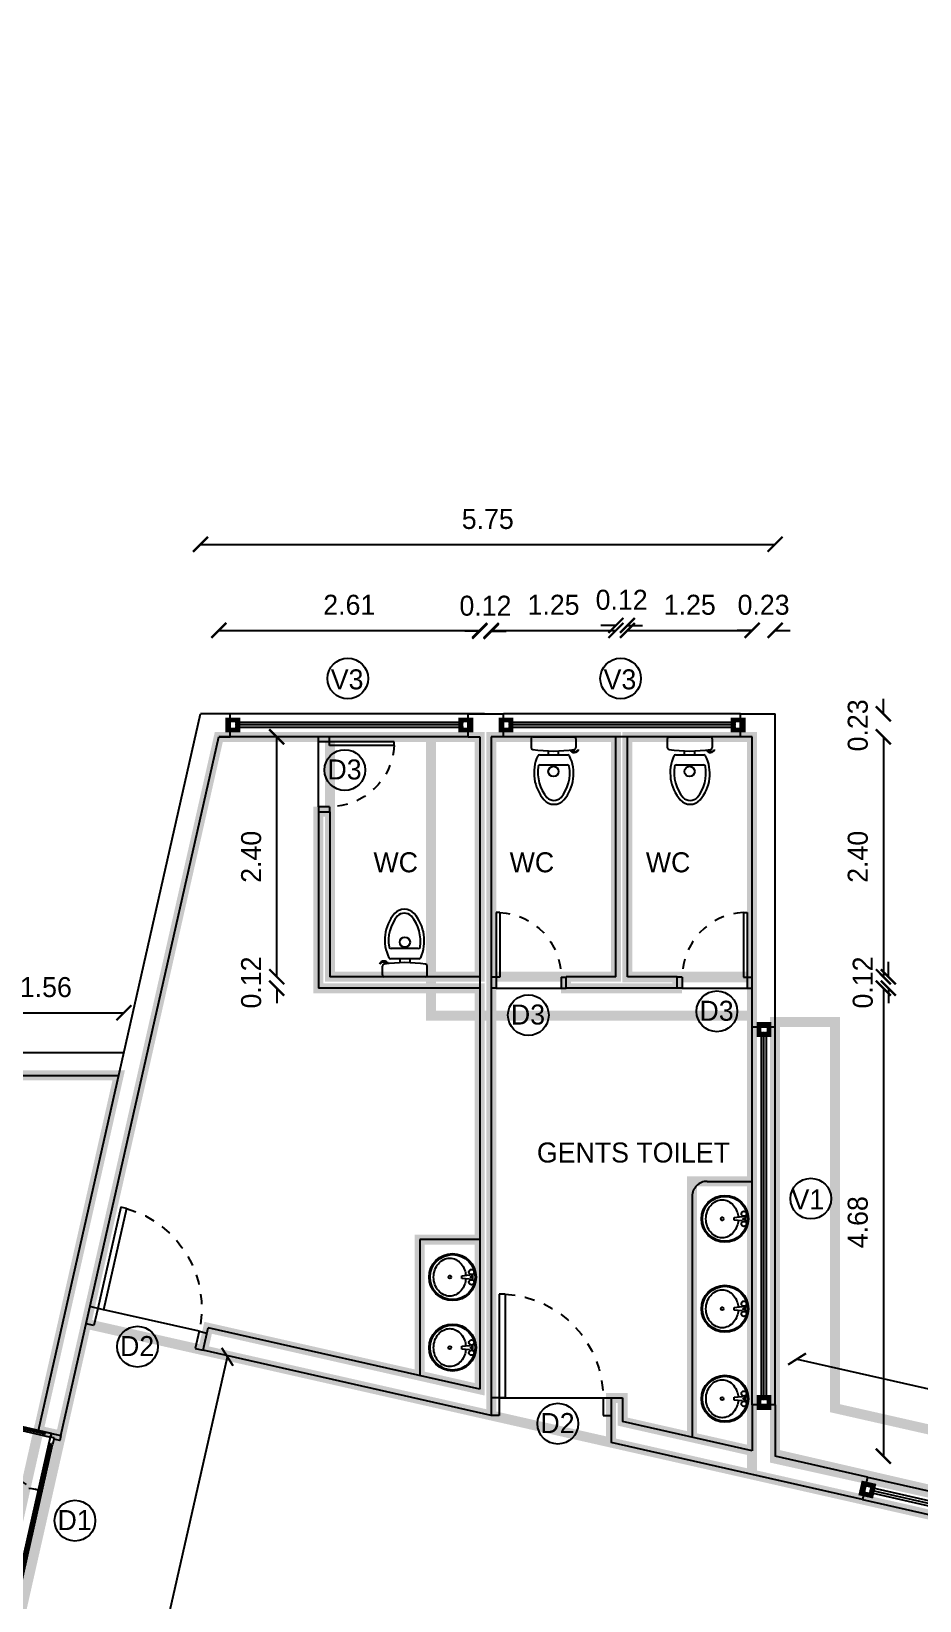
# Model space of a CAD drawing. Header units: metres. Extents: x 6101839 to 6102590, y -6659932 to -6659648.
# Drawn here: x 6102139.44 to 6102148.33, y -6659693.69 to -6659677.99 of the extents above; entities that cross this region are included whole.
import ezdxf

# ---------------------------------------------------------------- set-up
doc = ezdxf.new("R2010")
doc.units = ezdxf.units.M
doc.header["$LTSCALE"] = 500
doc.header["$MEASUREMENT"] = 0
doc.linetypes.add('DASHED2', pattern=[0.375, 0.25, -0.125])
doc.linetypes.add('HIDDEN', pattern=[0.375, 0.25, -0.125])
doc.layers.get('0').update_dxf_attribs({"linetype": 'CONTINUOUS'})
doc.layers.get('Defpoints').update_dxf_attribs({"linetype": 'CONTINUOUS'})
for name, color, linetype in [('above', 250, 'DASHED2'), ('Bldg', 44, 'CONTINUOUS'), ('BLK_1_FLR_0_AC_ROOM_1', 117, 'CONTINUOUS'), ('BLK_1_FLR_0_CARPET_AREA', 10, 'CONTINUOUS'), ('BLK_1_FLR_0_CHAJJA', 6, 'CONTINUOUS'), ('BLK_1_FLR_0_WATER_CLOSET', 213, 'CONTINUOUS'), ('DOORTEXT', 13, 'CONTINUOUS'), ('ED', 30, 'CONTINUOUS'), ('ELEVA TION', 251, 'CONTINUOUS'), ('FURN1', 252, 'CONTINUOUS'), ('FURNITURE', 252, 'CONTINUOUS'), ('FURNITURES', 252, 'CONTINUOUS'), ('norms', 4, 'CONTINUOUS'), ('TEXT', 4, 'CONTINUOUS'), ('W-SCH', 205, 'CONTINUOUS'), ('wall', 125, 'CONTINUOUS'), ('wall1', 125, 'CONTINUOUS'), ('WINDOWS', 252, 'CONTINUOUS')]:
    doc.layers.add(name, color=color, linetype=linetype)
doc.layers.add('BLK_1_FLR_0_BATH', color=205, linetype='CONTINUOUS', lineweight=0)
doc.styles.add('RM', font='GOTHIC.TTF')
doc.styles.add('S2', font='GOTHIC.TTF')
doc.styles.add('USA TEXT', font='GOTHIC.TTF')
doc.dimstyles.new('1-100-ED', dxfattribs={"dimtxt": 0.2, "dimasz": 0.15, "dimexe": 0.18, "dimexo": 0.0625, "dimgap": 0.15, "dimtad": 1, "dimzin": 0, "dimdsep": 46, "dimtxsty": 'USA TEXT', "dimblk": 'ARCHTICK', "dimcen": 0.1, "dimse1": 1, "dimse2": 1, "dimclrd": 256, "dimclrt": 256, "dimadec": 0, "dimazin": 0, "dimtfac": 1, "dimtofl": 0, "dimtmove": 0, "dimatfit": 3, "dimldrblk": 'ARCHTICK', "dimfxl": 0.18, "dimtolj": 1, "dimtzin": 0, "dimarcsym": 0})

# ---------------------------------------------------------------- blocks, each defined once
blk = doc.blocks.new('DN')
at = {"layer": 'FURNITURES', "color": 233}
for p, q in [((319.0854205023498, 1863.104800175875), (335.6227519502863, 1936.198106413707)), ((334.3131926348433, 1859.659522791393), (319.0854205023498, 1863.104800175875)), ((334.3131926348433, 1859.659522791393), (337.0694145429879, 1871.841740497388)), ((343.1605233969167, 1870.463629543781), (337.0694145429879, 1871.841740497388)), ((340.4043014878407, 1858.281411836855), (343.1605233969167, 1870.463629543781)), ((355.6320736212656, 1854.836134452373), (340.4043014878407, 1858.281411836855)), ((369.4131831610576, 1915.747222983278), (355.6320736212656, 1854.836134452373)), ((-72.65177525021136, 131.6897415826097), (-89.18910669814794, 58.596435344778)), ((-57.42400311864912, 128.244464197196), (-72.65177525021136, 131.6897415826097)), ((-57.42400311864912, 128.244464197196), (-60.18022502586246, 116.0622464912012)), ((-54.08911617286502, 114.6841355366632), (-60.18022502586246, 116.0622464912012)), ((-51.3328942656517, 126.8663532435894), (-54.08911617286502, 114.6841355375945)), ((-36.10512213222683, 123.4210758581757), (-51.3328942656517, 126.8663532435894)), ((-49.88623167201875, 62.50998732727021), (-36.10512213222683, 123.4210758581757))]:
    blk.add_line(p, q, dxfattribs=at)
at = {"layer": 'FURNITURES', "color": 250}
for p, q in [((-72.65177525021136, 131.6897415826097), (319.0854205023498, 1863.104800175875)), ((-57.42400311864912, 128.244464197196), (337.0694145429879, 1871.841740497388)), ((-51.3328942656517, 126.8663532435894), (343.1605233959853, 1870.463629543781)), ((-36.10512213222683, 123.4210758581757), (355.6320736212656, 1854.836134452373))]:
    blk.add_line(p, q, dxfattribs=at)
at = {"layer": 'FURNITURES', "color": 250, "linetype": 'HIDDEN', "ltscale": 0.5}
for centre, radius, start, end in [((413.9418523591011, 1987.039343010634), 629.5359540648079, 173.3490794760167, 254.7297334611895), ((-81.1497706482187, 94.26623892690986), 1329.211879831034, 77.25002704883593, 168.8255809701504)]:
    blk.add_arc(centre, radius, start, end, dxfattribs=at)
at = {"layer": 'wall', "color": 7}
for p, q in [((-203.0888007394969, 2096.498816266656), (-211.3574664629996, 2059.952163148671)), ((-203.0888007394969, 2096.498816266656), (-130.4101790776476, 2080.055307039991)), ((-211.3574664629996, 2059.952163148671), (-138.6788448011502, 2043.508653922007)), ((-146.0376741690561, 2067.583756815642), (-147.4157851235941, 2061.492647962645)), ((265.9747230978683, 1967.963209992274), (-147.4157851226627, 2061.492647962645)), ((-135.2335674166679, 2058.736426053568), (-147.4157851235941, 2061.492647962645)), ((267.3528340514749, 1974.054318846203), (-146.0376741690561, 2067.583756814711)), ((-133.8554564630612, 2064.827534906566), (-146.0376741690561, 2067.583756815642)), ((-135.2335674166679, 2058.736426053568), (-138.6788448011502, 2043.508653922007)), ((-138.6788448011502, 2043.508653922007), (262.5294457124546, 1952.735437860712)), ((-130.4101790776476, 2080.055307039991), (-133.8554564630612, 2064.827534906566)), ((270.7981114368886, 1989.282090978697), (-130.4101790776476, 2080.055307039991)), ((265.9747230978683, 1967.963209992274), (262.5294457124546, 1952.735437860712)), ((262.5294457124546, 1952.735437860712), (335.6227519502863, 1936.198106412776)), ((265.9747230978683, 1967.963209992274), (278.1569408038631, 1965.206988085992)), ((270.7981114368886, 1989.282090978697), (267.3528340514749, 1974.054318846203)), ((267.3528340514749, 1974.054318846203), (279.5350517584011, 1971.29809693899)), ((343.891417673789, 1972.744759531692), (270.7981114368886, 1989.282090978697)), ((279.5350517584011, 1971.29809693899), (278.1569408038631, 1965.206988085992)), ((343.891417673789, 1972.744759531692), (335.6227519502863, 1936.198106412776)), ((372.1694050692022, 1927.929440689273), (335.6227519502863, 1936.198106413707)), ((372.1694050692022, 1927.929440689273), (369.4131831610576, 1915.747222983278)), ((-1377.096374039538, 387.5083733228967), (-1385.162156328559, 351.8626664569601)), ((-1385.162156328559, 351.8626664569601), (-1313.870742597617, 335.7311018779874)), ((-1377.096374039538, 387.5083733228967), (-1305.804960307665, 371.3768087448552)), ((-1321.047605217434, 359.2130249803886), (-1322.391902267001, 353.2720738360658)), ((-157.1158789880574, 89.59760813135655), (-1322.391902267001, 353.2720738360658)), ((-1310.509999977425, 350.5834797397256), (-1322.391902267001, 353.2720738360658)), ((-155.7715819394216, 95.53855927474794), (-1321.047605217434, 359.2130249794573)), ((-1309.16570292972, 356.5244308840484), (-1321.047605217434, 359.2130249803886)), ((-1310.509999977425, 350.5834797397256), (-1313.870742597617, 335.7311018779874)), ((-1313.870742597617, 335.7311018779874), (-160.4766216091811, 74.74523027148098)), ((-1305.804960307665, 371.3768087448552), (-1309.16570292972, 356.5244308840484)), ((-152.4108393182978, 110.3909371364862), (-1305.804960307665, 371.3768087448552)), ((-157.1158789880574, 89.59760813135655), (-160.4766216091811, 74.74523027148098)), ((-160.4766216091811, 74.74523027148098), (-89.1852078773081, 58.61366569064557)), ((-157.1158789880574, 89.59760813135655), (-145.2339766994118, 86.90901403501628)), ((-152.4108393182978, 110.3909371364862), (-155.7715819394216, 95.53855927474794)), ((-155.7715819394216, 95.53855927474794), (-143.8896796517074, 92.84996517840773)), ((-81.11942558735609, 94.25937255565077), (-152.4108393182978, 110.3909371364862)), ((-143.8896796517074, 92.84996517840773), (-145.2339766994118, 86.90901403501628)), ((-52.6424535792321, 50.32776962127536), (-89.18910669814794, 58.596435344778)), ((-81.11942558735609, 94.25937255565077), (-89.1852078773081, 58.61366569064557)), ((-52.6424535792321, 50.32776962127536), (-49.88623167201875, 62.50998732727021))]:
    blk.add_line(p, q, dxfattribs=at)
for points in [[(335.6227519502863, 1936.198106413707), (343.891417673789, 1972.744759531692), (441.3491593236103, 1950.694984268397), (430.3242716919631, 1901.966113443486), (369.4131831610576, 1915.747222983278)], [(-89.18910669814794, 58.596435344778), (-97.4577724216506, 22.04978222586214), (-3.07718291879e-05, 6.9625675678e-06), (11.0248568598181, 48.72887778747828), (-49.88623167201875, 62.50998732727021)]]:
    blk.add_lwpolyline(points, dxfattribs=at)
blk = doc.blocks.new('_ArchTick')
at = {"color": 0, "linetype": 'ByBlock', "const_width": 0.15}
blk.add_lwpolyline([(-0.5, -0.5), (0.5, 0.5)], dxfattribs=at)
blk = doc.blocks.new('*D746')
at = {"layer": 'Defpoints', "color": 0, "transparency": 16777216}
for p in [(6102139.988006937, -6659690.933605918), (6102141.404629674, -6659691.254145384), (6102138.02729668, -6659699.598956124)]:
    blk.add_point(p, dxfattribs=at)
at = {"layer": 'ED', "lineweight": -2, "transparency": 16777216}
blk.add_line((6102139.443919417, -6659699.91949559), (6102141.404629674, -6659691.254145384), dxfattribs=at)
at = {"layer": 'ED', "lineweight": -2, "transparency": 16777216, "xscale": 0.15, "yscale": 0.15, "zscale": 0.15}
for p, rotation in [((6102141.404629674, -6659691.254145384), 77.25036676829495), ((6102139.443919417, -6659699.91949559), 257.250366768295)]:
    blk.add_blockref('_ArchTick', p, dxfattribs=dict(at, rotation=rotation))
at = {"layer": 'ED', "transparency": 16777216, "insert": (6102140.175532056, -6659695.530537481), "char_height": 0.2, "attachment_point": 5, "rotation": 77.25036676829495, "style": 'USA TEXT'}
blk.add_mtext('\\A1;8.88', dxfattribs=at)
blk = doc.blocks.new('*D851')
at = {"layer": 'Defpoints', "color": 0, "transparency": 16777216}
for p in [(6102146.886623807, -6659692.247609783), (6102154.672906381, -6659692.988029871), (6102154.453037145, -6659693.959712893)]:
    blk.add_point(p, dxfattribs=at)
at = {"layer": 'ED', "lineweight": -2, "transparency": 16777216}
blk.add_line((6102147.106493044, -6659691.275926761), (6102154.672906381, -6659692.988029871), dxfattribs=at)
at = {"layer": 'ED', "lineweight": -2, "transparency": 16777216, "xscale": 0.15, "yscale": 0.15, "zscale": 0.15}
for p, rotation in [((6102147.106493044, -6659691.275926761), 167.2500103089132), ((6102154.672906381, -6659692.988029871), 347.2500103089132)]:
    blk.add_blockref('_ArchTick', p, dxfattribs=dict(at, rotation=rotation))
at = {"layer": 'ED', "transparency": 16777216, "insert": (6102150.945984266, -6659691.883236179), "char_height": 0.2, "attachment_point": 5, "rotation": 347.2500103089132, "style": 'USA TEXT'}
blk.add_mtext('\\A1;7.76', dxfattribs=at)
blk = doc.blocks.new('PIO-DOOR 750')
at = {"layer": 'FURN1'}
for p, q in [((-110.0000000009313, -49.99999999906868), (-110.0000000004656, 0)), ((-9.313226e-10, -50.00000000046566), (-110.0000000009313, -49.99999999953434)), ((-9.313226e-10, -50.00000000046566), (0, -4.656613e-10)), ((-9.313226e-10, -662.5000000004657), (-4.656613e-10, -750.0000000004657)), ((648.9173676199277, -662.5000000009312), (-9.313226e-10, -662.5000000004657)), ((648.9173676199277, -662.5000000009312), (648.9173676199277, -700)), ((-110.0000000009313, -700.0000000023282), (-110.0000000004656, -750.000000001397)), ((-9.313226e-10, -700.0000000004657), (-110.0000000009313, -700.0000000018626)), ((648.9173676199277, -700), (-9.313226e-10, -700.0000000004657))]:
    blk.add_line(p, q, dxfattribs=at)
at = {"layer": 'FURN1', "linetype": 'HIDDEN', "ltscale": 0.5}
blk.add_arc((0.0460500242188573, -699.9512119828723), 649.9512136138187, 3.303302686255516, 90.00405950692759, dxfattribs=at)
blk = doc.blocks.new('western closet')
at = {"layer": 'FURN1'}
for p, q in [((-223.4274159446359, 326.3938380405307), (-223.4274159446359, 239.3422529436648)), ((-204.2607492804527, 345.5605047084391), (206.6619906052947, 345.5605047084391)), ((225.8286572694778, 326.3938380405307), (225.8286572694778, 239.3422529436648)), ((-140.4740536883473, 166.671615820378), (142.8752950057386, 166.671615820378)), ((-49.91049045324325, 166.671615820378), (-49.91049045324325, 204.9070283658803)), ((52.31173177063465, 166.671615820378), (52.31173177063465, 204.9070283658803)), ((-132.4123954027891, 64.44939359650016), (138.7201253846287, 64.44939359650016))]:
    blk.add_line(p, q, dxfattribs=at)
blk.add_circle((0, 0), 51.1111111111111, dxfattribs=at)
for centre, radius, start, end in [((-204.2607492804527, 326.3938380405307), 19.16666666666667, 90, 180), ((206.6619906052947, 326.3938380405307), 19.16666666666667, 0, 90), ((-204.2607492804527, 239.3422529436648), 19.16666666666667, 180, 260.9534929931555), ((1.200620658695697, 1529.79410982877), 1325.872589772137, 260.9534929931555, 279.0465070068445), ((-140.4740536883473, 147.5049491524696), 19.16666666666667, 90, 154.7898587480119), ((142.8752950057386, 147.5049491524696), 19.16666666666667, 27.70761853671154, 90), ((209.3319419026375, 235.2813332341611), 46.85532888198614, 206.493911706522, 339.6192360839842), ((219.2213986963034, 241.3507794141769), 40.73583421149801, 216.8011875991898, 326.6625382196327), ((206.6619906052947, 239.3422529436648), 19.16666666666667, 279.0465070068445, 0), ((221.6141147091985, -14.26459536328912), 415.7449996541033, 155.8740242086891, 220.7704203838351), ((231.9586983993649, -10.47202621772885), 387.7779994067434, 171.2741532137563, 220.0086863238273), ((-132.4123954027891, 45.28272692859172), 19.16666666666667, 90, 170.7715689931383), ((-210.1209805086255, -19.39933776855468), 373.9525547026531, 319.9990909059861, 10.5383868265287), ((-200.0488036870956, -23.10535648837686), 402.1829215398042, 319.22663020533, 26.51096763929705), ((138.7201253846287, 45.28272692859172), 19.16666666666667, 11.16611307851158, 90), ((5.64039558917284, -194.6000516675412), 134.4908019998948, 222.6722636453134, 317.3277363546866), ((5.64039558917284, -194.6000516675412), 96.15746866656151, 222.6722636453134, 317.3277363546866)]:
    blk.add_arc(centre, radius, start, end, dxfattribs=at)
blk = doc.blocks.new('WASH')
at = {"layer": 'FURN1'}
for p, q in [((-220.1404183993582, 56.88505224778783), (-220.1404166724533, -2.963695061625912)), ((-191.5317226431798, 56.88505302020349), (-191.5317227207124, 53.72433300933335)), ((-191.5317211679648, 0.1970253913896158), (-191.531721081119, -2.963694453588681)), ((-186.9029940778855, 48.63823420240078), (-108.7708526512142, 41.2650294060586)), ((-108.770852105692, 12.65633375302423), (-186.9029927831143, 5.283124489011242)), ((-108.7708526512142, 41.2650294060586), (-108.770852105692, 12.65633375302423))]:
    blk.add_line(p, q, dxfattribs=at)
blk.add_lwpolyline([(-148.3988747773692, 45.00466224120464, -0.0644354466084722), (-136.4784964476712, 101.0312715646578, -0.0917189060394556), (-101.846398494672, 161.3417137938086, -0.103598519127684), (-48.11168167903089, 203.0587507440941, -0.113912266631552), (12.30522930063307, 217.0041628506733, -0.113912266631552), (72.7221413126681, 203.0587542020949, -0.103598519127685), (126.4568605106324, 161.3417199932737, -0.091718906039456), (161.0889614445623, 101.0312796182697, -0.0847847438336928), (173.7400170473846, 26.96068905107677, -0.0847847438336931), (161.0889652038459, -47.109902409371, -0.0917189060394566), (126.4568677172065, -107.4203444052254, -0.1035985191276841), (72.72215066850184, -149.1373815886909, -0.113912266631552), (12.30523945554159, -163.0827936945716, -0.1139122666315526), (-48.11167232319712, -149.1373848142101, -0.1035985191276839), (-101.8463915213942, -107.4203506043413, -0.091718906039456), (-136.4784924550913, -47.10991023050154, -0.064435446608473), (-148.3988737722393, 8.916698511806317)], format="xyb", dxfattribs=at)
for centre, radius in [((-15.79259140486828, 26.96068423788529), 234.9999999999999), ((-15.79259140486828, 26.96068423788529), 224.7826086956521), ((-205.8360711713322, 78.04763559345157), 25.54347826086955), ((-205.8360683280043, -24.12627745128702), 25.54347826086955), ((-205.8360696670133, 26.96067915391177), 8.173913043478255), ((12.30523455934599, 26.96068492077757), 15.32608695652173)]:
    blk.add_circle(centre, radius, dxfattribs=at)
for centre, start, end in [((-186.4230268828105, 53.72433367476332), 180.0000015274544, 264.6090540834551), ((-186.423025412485, 0.197025808156468), 95.39094898488777, 180.0000015274544)]:
    blk.add_arc(centre, 5.108695652173911, start, end, dxfattribs=at)
blk = doc.blocks.new('*D856')
at = {"layer": 'Defpoints', "color": 0, "transparency": 16777216}
for p in [(6102141.89819434, -6659685.051670075), (6102143.930268683, -6659685.051670075), (6102143.930268683, -6659687.451670075)]:
    blk.add_point(p, dxfattribs=at)
at = {"layer": 'ED', "lineweight": -2, "transparency": 16777216}
blk.add_line((6102141.89819434, -6659687.451670075), (6102141.89819434, -6659685.051670075), dxfattribs=at)
at = {"layer": 'ED', "lineweight": -2, "transparency": 16777216, "xscale": 0.15, "yscale": 0.15, "zscale": 0.15}
for p, rotation in [((6102141.89819434, -6659685.051670075), 90), ((6102141.89819434, -6659687.451670075), 270)]:
    blk.add_blockref('_ArchTick', p, dxfattribs=dict(at, rotation=rotation))
at = {"layer": 'ED', "transparency": 16777216, "insert": (6102141.643163746, -6659686.251670074), "char_height": 0.2, "attachment_point": 5, "rotation": 90, "style": 'USA TEXT'}
blk.add_mtext('\\A1;2.40', dxfattribs=at)
blk = doc.blocks.new('*D857')
at = {"layer": 'Defpoints', "color": 0, "transparency": 16777216}
for p in [(6102141.898194307, -6659687.566670075), (6102142.526638948, -6659687.566670075), (6102143.930268683, -6659687.451670075)]:
    blk.add_point(p, dxfattribs=at)
at = {"layer": 'ED', "lineweight": -2, "transparency": 16777216}
for p, q in [((6102141.898194307, -6659687.451670075), (6102141.898194307, -6659687.301670074)), ((6102141.898194307, -6659687.566670075), (6102141.898194307, -6659687.716670075))]:
    blk.add_line(p, q, dxfattribs=at)
at = {"layer": 'ED', "lineweight": -2, "transparency": 16777216, "xscale": 0.15, "yscale": 0.15, "zscale": 0.15}
for p, rotation in [((6102141.898194307, -6659687.451670075), 270), ((6102141.898194307, -6659687.566670075), 90)]:
    blk.add_blockref('_ArchTick', p, dxfattribs=dict(at, rotation=rotation))
at = {"layer": 'ED', "transparency": 16777216, "insert": (6102141.643163714, -6659687.509170074), "char_height": 0.2, "attachment_point": 5, "rotation": 90, "style": 'USA TEXT'}
blk.add_mtext('\\A1;0.12', dxfattribs=at)
blk = doc.blocks.new('*D858')
at = {"layer": 'Defpoints', "color": 0, "transparency": 16777216}
for p in [(6102143.930268682, -6659683.986563288), (6102141.318913554, -6659685.051670072), (6102143.930268682, -6659685.051670072)]:
    blk.add_point(p, dxfattribs=at)
at = {"layer": 'ED', "lineweight": -2, "transparency": 16777216}
blk.add_line((6102141.318913554, -6659683.986563288), (6102143.930268682, -6659683.986563288), dxfattribs=at)
at = {"layer": 'ED', "lineweight": -2, "transparency": 16777216, "xscale": 0.15, "yscale": 0.15, "zscale": 0.15, "rotation": 180}
blk.add_blockref('_ArchTick', (6102141.318913554, -6659683.986563288), dxfattribs=at)
at = {"layer": 'ED', "lineweight": -2, "transparency": 16777216, "xscale": 0.15, "yscale": 0.15, "zscale": 0.15}
blk.add_blockref('_ArchTick', (6102143.930268682, -6659683.986563288), dxfattribs=at)
at = {"layer": 'ED', "transparency": 16777216, "insert": (6102142.624591118, -6659683.731532697), "char_height": 0.2, "attachment_point": 5, "style": 'USA TEXT'}
blk.add_mtext('\\A1;2.61', dxfattribs=at)
blk = doc.blocks.new('*D859')
at = {"layer": 'Defpoints', "color": 0, "transparency": 16777216}
for p in [(6102144.045268683, -6659683.995990664), (6102143.930268682, -6659685.051670072), (6102144.045268683, -6659685.19832878)]:
    blk.add_point(p, dxfattribs=at)
at = {"layer": 'ED', "lineweight": -2, "transparency": 16777216}
for p, q in [((6102143.930268682, -6659683.995990664), (6102143.780268681, -6659683.995990664)), ((6102144.045268683, -6659683.995990664), (6102144.195268683, -6659683.995990664))]:
    blk.add_line(p, q, dxfattribs=at)
at = {"layer": 'ED', "lineweight": -2, "transparency": 16777216, "xscale": 0.15, "yscale": 0.15, "zscale": 0.15}
blk.add_blockref('_ArchTick', (6102143.930268682, -6659683.995990664), dxfattribs=at)
at = {"layer": 'ED', "lineweight": -2, "transparency": 16777216, "xscale": 0.15, "yscale": 0.15, "zscale": 0.15, "rotation": 180}
blk.add_blockref('_ArchTick', (6102144.045268683, -6659683.995990664), dxfattribs=at)
at = {"layer": 'ED', "transparency": 16777216, "insert": (6102143.987768682, -6659683.740960073), "char_height": 0.2, "attachment_point": 5, "style": 'USA TEXT'}
blk.add_mtext('\\A1;0.12', dxfattribs=at)
blk = doc.blocks.new('*D860')
at = {"layer": 'Defpoints', "color": 0, "transparency": 16777216}
for p in [(6102145.408446244, -6659683.936563288), (6102145.293446244, -6659685.312974553), (6102145.408446244, -6659685.312974553)]:
    blk.add_point(p, dxfattribs=at)
at = {"layer": 'ED', "lineweight": -2, "transparency": 16777216}
for p, q in [((6102145.293446244, -6659683.936563288), (6102145.143446243, -6659683.936563288)), ((6102145.408446244, -6659683.936563288), (6102145.558446244, -6659683.936563288))]:
    blk.add_line(p, q, dxfattribs=at)
at = {"layer": 'ED', "lineweight": -2, "transparency": 16777216, "xscale": 0.15, "yscale": 0.15, "zscale": 0.15}
blk.add_blockref('_ArchTick', (6102145.293446244, -6659683.936563288), dxfattribs=at)
at = {"layer": 'ED', "lineweight": -2, "transparency": 16777216, "xscale": 0.15, "yscale": 0.15, "zscale": 0.15, "rotation": 180}
blk.add_blockref('_ArchTick', (6102145.408446244, -6659683.936563288), dxfattribs=at)
at = {"layer": 'ED', "transparency": 16777216, "insert": (6102145.350946244, -6659683.681532697), "char_height": 0.2, "attachment_point": 5, "style": 'USA TEXT'}
blk.add_mtext('\\A1;0.12', dxfattribs=at)
blk = doc.blocks.new('*D861')
at = {"layer": 'Defpoints', "color": 0, "transparency": 16777216}
for p in [(6102146.656623808, -6659683.986563288), (6102145.408446244, -6659685.312974553), (6102146.656623808, -6659685.312974553)]:
    blk.add_point(p, dxfattribs=at)
at = {"layer": 'ED', "lineweight": -2, "transparency": 16777216}
blk.add_line((6102145.408446244, -6659683.986563288), (6102146.656623808, -6659683.986563288), dxfattribs=at)
at = {"layer": 'ED', "lineweight": -2, "transparency": 16777216, "xscale": 0.15, "yscale": 0.15, "zscale": 0.15, "rotation": 180}
blk.add_blockref('_ArchTick', (6102145.408446244, -6659683.986563288), dxfattribs=at)
at = {"layer": 'ED', "lineweight": -2, "transparency": 16777216, "xscale": 0.15, "yscale": 0.15, "zscale": 0.15}
blk.add_blockref('_ArchTick', (6102146.656623808, -6659683.986563288), dxfattribs=at)
at = {"layer": 'ED', "transparency": 16777216, "insert": (6102146.032535026, -6659683.731532697), "char_height": 0.2, "attachment_point": 5, "style": 'USA TEXT'}
blk.add_mtext('\\A1;1.25', dxfattribs=at)
blk = doc.blocks.new('*D862')
at = {"layer": 'Defpoints', "color": 0, "transparency": 16777216}
for p in [(6102146.886623807, -6659683.986563288), (6102146.656623808, -6659685.312974553), (6102146.886623807, -6659685.312974553)]:
    blk.add_point(p, dxfattribs=at)
at = {"layer": 'ED', "lineweight": -2, "transparency": 16777216}
for p, q in [((6102146.656623808, -6659683.986563288), (6102146.506623807, -6659683.986563288)), ((6102146.886623807, -6659683.986563288), (6102147.036623808, -6659683.986563288))]:
    blk.add_line(p, q, dxfattribs=at)
at = {"layer": 'ED', "lineweight": -2, "transparency": 16777216, "xscale": 0.15, "yscale": 0.15, "zscale": 0.15}
blk.add_blockref('_ArchTick', (6102146.656623808, -6659683.986563288), dxfattribs=at)
at = {"layer": 'ED', "lineweight": -2, "transparency": 16777216, "xscale": 0.15, "yscale": 0.15, "zscale": 0.15, "rotation": 180}
blk.add_blockref('_ArchTick', (6102146.886623807, -6659683.986563288), dxfattribs=at)
at = {"layer": 'ED', "transparency": 16777216, "insert": (6102146.771623807, -6659683.731532697), "char_height": 0.2, "attachment_point": 5, "style": 'USA TEXT'}
blk.add_mtext('\\A1;0.23', dxfattribs=at)
blk = doc.blocks.new('*D863')
at = {"layer": 'Defpoints', "color": 0, "transparency": 16777216}
for p in [(6102146.886623807, -6659683.125642653), (6102141.135141394, -6659684.821670071), (6102146.886623807, -6659684.821670071)]:
    blk.add_point(p, dxfattribs=at)
at = {"layer": 'ED', "lineweight": -2, "transparency": 16777216}
blk.add_line((6102141.135141394, -6659683.125642653), (6102146.886623807, -6659683.125642653), dxfattribs=at)
at = {"layer": 'ED', "lineweight": -2, "transparency": 16777216, "xscale": 0.15, "yscale": 0.15, "zscale": 0.15, "rotation": 180}
blk.add_blockref('_ArchTick', (6102141.135141394, -6659683.125642653), dxfattribs=at)
at = {"layer": 'ED', "lineweight": -2, "transparency": 16777216, "xscale": 0.15, "yscale": 0.15, "zscale": 0.15}
blk.add_blockref('_ArchTick', (6102146.886623807, -6659683.125642653), dxfattribs=at)
at = {"layer": 'ED', "transparency": 16777216, "insert": (6102144.010882601, -6659682.873127357), "char_height": 0.2, "attachment_point": 5, "style": 'USA TEXT'}
blk.add_mtext('\\A1;5.75', dxfattribs=at)
blk = doc.blocks.new('*D864')
at = {"layer": 'Defpoints', "color": 0, "transparency": 16777216}
for p in [(6102146.541623809, -6659684.821670075), (6102146.541623809, -6659685.051670075), (6102147.970396534, -6659685.051670075)]:
    blk.add_point(p, dxfattribs=at)
at = {"layer": 'ED', "lineweight": -2, "transparency": 16777216}
for p, q in [((6102147.970396534, -6659684.821670075), (6102147.970396534, -6659684.671670075)), ((6102147.970396534, -6659685.051670075), (6102147.970396534, -6659685.201670076))]:
    blk.add_line(p, q, dxfattribs=at)
at = {"layer": 'ED', "lineweight": -2, "transparency": 16777216, "xscale": 0.15, "yscale": 0.15, "zscale": 0.15}
for p, rotation in [((6102147.970396534, -6659684.821670075), 270), ((6102147.970396534, -6659685.051670075), 90)]:
    blk.add_blockref('_ArchTick', p, dxfattribs=dict(at, rotation=rotation))
at = {"layer": 'ED', "transparency": 16777216, "insert": (6102147.71536594, -6659684.936670074), "char_height": 0.2, "attachment_point": 5, "rotation": 90, "style": 'USA TEXT'}
blk.add_mtext('\\A1;0.23', dxfattribs=at)
blk = doc.blocks.new('*D865')
at = {"layer": 'Defpoints', "color": 0, "transparency": 16777216}
for p in [(6102146.541623809, -6659685.051670075), (6102145.65753503, -6659687.451670075), (6102147.970396571, -6659687.451670075)]:
    blk.add_point(p, dxfattribs=at)
at = {"layer": 'ED', "lineweight": -2, "transparency": 16777216}
blk.add_line((6102147.970396571, -6659685.051670075), (6102147.970396571, -6659687.451670075), dxfattribs=at)
at = {"layer": 'ED', "lineweight": -2, "transparency": 16777216, "xscale": 0.15, "yscale": 0.15, "zscale": 0.15}
for p, rotation in [((6102147.970396571, -6659685.051670075), 90), ((6102147.970396571, -6659687.451670075), 270)]:
    blk.add_blockref('_ArchTick', p, dxfattribs=dict(at, rotation=rotation))
at = {"layer": 'ED', "transparency": 16777216, "insert": (6102147.715365977, -6659686.251670074), "char_height": 0.2, "attachment_point": 5, "rotation": 90, "style": 'USA TEXT'}
blk.add_mtext('\\A1;2.40', dxfattribs=at)
blk = doc.blocks.new('*D866')
at = {"layer": 'Defpoints', "color": 0, "transparency": 16777216}
for p in [(6102145.65753503, -6659687.451670075), (6102145.65753503, -6659687.566670075), (6102148.020396534, -6659687.566670075)]:
    blk.add_point(p, dxfattribs=at)
at = {"layer": 'ED', "lineweight": -2, "transparency": 16777216}
for p, q in [((6102148.020396534, -6659687.451670075), (6102148.020396534, -6659687.301670074)), ((6102148.020396534, -6659687.566670075), (6102148.020396534, -6659687.716670075))]:
    blk.add_line(p, q, dxfattribs=at)
at = {"layer": 'ED', "lineweight": -2, "transparency": 16777216, "xscale": 0.15, "yscale": 0.15, "zscale": 0.15}
for p, rotation in [((6102148.020396534, -6659687.451670075), 270), ((6102148.020396534, -6659687.566670075), 90)]:
    blk.add_blockref('_ArchTick', p, dxfattribs=dict(at, rotation=rotation))
at = {"layer": 'ED', "transparency": 16777216, "insert": (6102147.765365941, -6659687.509170074), "char_height": 0.2, "attachment_point": 5, "rotation": 90, "style": 'USA TEXT'}
blk.add_mtext('\\A1;0.12', dxfattribs=at)
blk = doc.blocks.new('*D867')
at = {"layer": 'Defpoints', "color": 0, "transparency": 16777216}
for p in [(6102145.65753503, -6659687.566670075), (6102146.886623809, -6659692.247609787), (6102147.970396571, -6659692.247609787)]:
    blk.add_point(p, dxfattribs=at)
at = {"layer": 'ED', "lineweight": -2, "transparency": 16777216}
blk.add_line((6102147.970396571, -6659687.566670075), (6102147.970396571, -6659692.247609787), dxfattribs=at)
at = {"layer": 'ED', "lineweight": -2, "transparency": 16777216, "xscale": 0.15, "yscale": 0.15, "zscale": 0.15}
for p, rotation in [((6102147.970396571, -6659687.566670075), 90), ((6102147.970396571, -6659692.247609787), 270)]:
    blk.add_blockref('_ArchTick', p, dxfattribs=dict(at, rotation=rotation))
at = {"layer": 'ED', "transparency": 16777216, "insert": (6102147.715365977, -6659689.90713993), "char_height": 0.2, "attachment_point": 5, "rotation": 90, "style": 'USA TEXT'}
blk.add_mtext('\\A1;4.68', dxfattribs=at)
blk = doc.blocks.new('*D868')
at = {"layer": 'Defpoints', "color": 0, "transparency": 16777216}
for p in [(6102145.293446244, -6659683.986563288), (6102144.045268683, -6659685.904156916), (6102145.293446244, -6659685.904156916)]:
    blk.add_point(p, dxfattribs=at)
at = {"layer": 'ED', "lineweight": -2, "transparency": 16777216}
blk.add_line((6102144.045268683, -6659683.986563288), (6102145.293446244, -6659683.986563288), dxfattribs=at)
at = {"layer": 'ED', "lineweight": -2, "transparency": 16777216, "xscale": 0.15, "yscale": 0.15, "zscale": 0.15, "rotation": 180}
blk.add_blockref('_ArchTick', (6102144.045268683, -6659683.986563288), dxfattribs=at)
at = {"layer": 'ED', "lineweight": -2, "transparency": 16777216, "xscale": 0.15, "yscale": 0.15, "zscale": 0.15}
blk.add_blockref('_ArchTick', (6102145.293446244, -6659683.986563288), dxfattribs=at)
at = {"layer": 'ED', "transparency": 16777216, "insert": (6102144.669357464, -6659683.731532697), "char_height": 0.2, "attachment_point": 5, "style": 'USA TEXT'}
blk.add_mtext('\\A1;1.25', dxfattribs=at)
blk = doc.blocks.new('*D1182')
at = {"layer": 'Defpoints', "color": 0, "transparency": 16777216}
for p in [(6102140.36869815, -6659687.811457736), (6102138.805741321, -6659688.20896256), (6102140.36869815, -6659688.20896256)]:
    blk.add_point(p, dxfattribs=at)
at = {"layer": 'ED', "lineweight": -2, "transparency": 16777216}
blk.add_line((6102138.805741321, -6659687.811457736), (6102140.36869815, -6659687.811457736), dxfattribs=at)
at = {"layer": 'ED', "lineweight": -2, "transparency": 16777216, "xscale": 0.15, "yscale": 0.15, "zscale": 0.15, "rotation": 180}
blk.add_blockref('_ArchTick', (6102138.805741321, -6659687.811457736), dxfattribs=at)
at = {"layer": 'ED', "lineweight": -2, "transparency": 16777216, "xscale": 0.15, "yscale": 0.15, "zscale": 0.15}
blk.add_blockref('_ArchTick', (6102140.36869815, -6659687.811457736), dxfattribs=at)
at = {"layer": 'ED', "transparency": 16777216, "insert": (6102139.587219736, -6659687.556427145), "char_height": 0.2, "attachment_point": 5, "style": 'USA TEXT'}
blk.add_mtext('\\A1;1.56', dxfattribs=at)

msp = doc.modelspace()

# ---------------------------------------------------------------- linework, layer by layer
at = {"layer": 'above', "const_width": 0.1}
msp.add_lwpolyline([(6102146.886623807, -6659687.905086815), (6102147.486623808, -6659687.905086815), (6102147.486623808, -6659691.768201012), (6102151.680565392, -6659692.717136779), (6102151.548174285, -6659693.302348362)], dxfattribs=at)
at = {"layer": 'Bldg', "linetype": 'ByBlock'}
for p, q in [((6102145.293446244, -6659687.451670071), (6102145.293446244, -6659685.051670072)), ((6102145.408446244, -6659687.451670071), (6102145.408446244, -6659685.051670072)), ((6102142.315268682, -6659685.801670073), (6102142.315268682, -6659687.566670071)), ((6102142.315268682, -6659685.801670073), (6102142.430268682, -6659685.801670073)), ((6102142.430268682, -6659685.801670073), (6102142.430268682, -6659687.451670071)), ((6102143.930268682, -6659687.566670071), (6102142.315268682, -6659687.566670071)), ((6102143.930268682, -6659687.451670071), (6102142.430268682, -6659687.451670071)), ((6102145.293446244, -6659687.451670071), (6102144.795268683, -6659687.451670071)), ((6102144.795268683, -6659687.566670071), (6102144.795268683, -6659687.451670071)), ((6102145.906623808, -6659687.566670071), (6102144.795268683, -6659687.566670071)), ((6102145.906623808, -6659687.451670071), (6102145.408446244, -6659687.451670071)), ((6102145.906623808, -6659687.566670071), (6102145.906623808, -6659687.451670071)), ((6102138.805741321, -6659688.20896256), (6102140.36869815, -6659688.20896256)), ((6102138.805741321, -6659688.438962561), (6102140.316656011, -6659688.438962561))]:
    msp.add_line(p, q, dxfattribs=at)
at = {"layer": 'BLK_1_FLR_0_AC_ROOM_1', "color": 3, "const_width": 0.1}
msp.add_lwpolyline([(6102152.216327437, -6659702.806928203), (6102154.177365385, -6659694.133159817), (6102146.656634475, -6659692.431399276), (6102146.656634475, -6659687.841847634), (6102143.44227984, -6659687.841847634), (6102143.44227984, -6659685.051670072), (6102141.318924224, -6659685.051670072), (6102138.02730734, -6659699.598956121)], close=True, dxfattribs=at)
at = {"layer": 'BLK_1_FLR_0_BATH', "const_width": 0.1}
for points in [[(6102142.430268682, -6659687.451670071), (6102143.930268682, -6659687.451670071), (6102143.930268682, -6659685.051670072), (6102142.430268682, -6659685.051670072)], [(6102144.045268683, -6659685.051670072), (6102145.293446244, -6659685.051670072), (6102145.293446244, -6659687.451670071), (6102144.045268683, -6659687.451670071)], [(6102145.408446244, -6659687.451670071), (6102146.656623808, -6659687.451670071), (6102146.656623808, -6659685.051670072), (6102145.408446244, -6659685.051670072)]]:
    msp.add_lwpolyline(points, close=True, dxfattribs=at)
at = {"layer": 'BLK_1_FLR_0_CARPET_AREA', "color": 15, "linetype": 'Continuous', "const_width": 0.1}
msp.add_lwpolyline([(6102127.645741317, -6659675.920967847), (6102127.645741317, -6659678.068962559), (6102125.84574132, -6659678.068962559), (6102125.845741319, -6659678.29896256), (6102128.827267492, -6659678.29896256), (6102128.827267488, -6659680.468962559), (6102125.84574132, -6659680.468962559), (6102125.84574132, -6659688.438962561), (6102129.315741323, -6659688.438962561), (6102129.315745343, -6659687.038954241), (6102135.105741322, -6659687.038973953), (6102135.105741322, -6659688.438962561), (6102140.316656011, -6659688.438962561), (6102137.135110305, -6659702.528894868), (6102151.765328605, -6659705.839276837), (6102153.751549337, -6659697.061183189), (6102157.165190147, -6659697.833588275), (6102155.178969415, -6659706.611681921)], dxfattribs=at)
for points in [[(6102139.990403323, -6659690.923015107), (6102141.318913554, -6659685.051670072), (6102143.930268682, -6659685.051670072), (6102143.930268682, -6659687.451670071), (6102142.430268682, -6659687.451670071), (6102142.430268682, -6659685.801670073), (6102142.315268682, -6659685.801670073), (6102142.315268682, -6659687.566670072), (6102143.930268682, -6659687.566670072), (6102143.930268682, -6659691.578674807), (6102141.211574745, -6659690.963515477), (6102141.160813778, -6659691.187849095)], [(6102144.045268683, -6659691.840510178), (6102144.045268683, -6659685.051670072), (6102145.293446244, -6659685.051670072), (6102145.293446244, -6659687.451670071), (6102144.795268683, -6659687.451670071), (6102144.795268683, -6659687.566670071), (6102145.906623808, -6659687.56667007), (6102145.906623808, -6659687.451670071), (6102145.408446244, -6659687.451670071), (6102145.408446244, -6659685.051670072), (6102146.656623808, -6659685.051670072), (6102146.656623808, -6659692.195567644), (6102145.360268652, -6659691.902241143), (6102145.360268652, -6659691.664510182), (6102145.245268652, -6659691.664510182), (6102145.245268652, -6659692.112034378)], [(6102138.027296679, -6659699.598956124), (6102139.307131307, -6659693.944743442), (6102139.084772818, -6659693.894534282), (6102139.512814903, -6659691.991534738), (6102139.737583975, -6659692.042151378), (6102139.990791268, -6659690.923102886), (6102154.177354717, -6659694.133159817), (6102152.217064427, -6659702.803621273)]]:
    msp.add_lwpolyline(points, close=True, dxfattribs=at)
at = {"layer": 'BLK_1_FLR_0_CHAJJA', "linetype": 'Continuous', "const_width": 0.1}
msp.add_lwpolyline([(6102151.548191423, -6659693.30227261), (6102151.680585268, -6659692.717141276), (6102147.486623808, -6659691.768201012), (6102147.486623808, -6659687.905086815), (6102146.886623861, -6659687.905086815), (6102146.886623807, -6659692.247609731)], close=True, dxfattribs=at)
at = {"layer": 'BLK_1_FLR_0_WATER_CLOSET', "const_width": 0.1}
for points in [[(6102142.430268682, -6659687.451670071), (6102143.930268682, -6659687.451670071), (6102143.930268682, -6659685.051670072), (6102142.430268682, -6659685.051670072)], [(6102144.045268683, -6659687.451670071), (6102145.293446244, -6659687.451670071), (6102145.293446244, -6659685.051670072), (6102144.045268683, -6659685.051670072)], [(6102145.408446244, -6659685.051670072), (6102146.656623808, -6659685.051670072), (6102146.656623808, -6659687.456670071), (6102145.408446244, -6659687.456670071)]]:
    msp.add_lwpolyline(points, close=True, dxfattribs=at)
at = {"layer": 'ED', "linetype": 'ByBlock'}
for p, q in [((6102142.315268682, -6659685.751670069), (6102142.315268682, -6659685.101670071)), ((6102144.095268682, -6659687.566670071), (6102144.745268683, -6659687.566670071)), ((6102145.956623808, -6659687.566670071), (6102146.606623808, -6659687.566670071)), ((6102141.121629927, -6659690.998528742), (6102140.107364862, -6659690.768955273)), ((6102144.12526868, -6659691.664510184), (6102145.165268654, -6659691.664510184))]:
    msp.add_line(p, q, dxfattribs=at)
at = {"layer": 'ELEVA TION', "linetype": 'ByBlock'}
for p, q in [((6102146.206630908, -6659689.498455578), (6102146.656623808, -6659689.498455578)), ((6102146.056630908, -6659689.648461198), (6102146.056721292, -6659692.059827599)), ((6102143.930268682, -6659690.081670071), (6102143.330270159, -6659690.081670071)), ((6102143.330270159, -6659690.081670071), (6102143.330321182, -6659691.442924586))]:
    msp.add_line(p, q, dxfattribs=at)
at = {"layer": 'ELEVA TION'}
msp.add_arc((6102146.206630908, -6659689.648455575), 0.15, 90, 180.0021344337648, dxfattribs=at)
at = {"layer": 'FURN1', "const_width": 0.1}
for points in [[(6102141.433913555, -6659684.957197181), (6102141.482680677, -6659684.957194474), (6102141.48267797, -6659684.908427354), (6102141.433910849, -6659684.908430058)], [(6102143.815269683, -6659684.957032543), (6102143.766502559, -6659684.957035111), (6102143.766499992, -6659684.90826799), (6102143.815267112, -6659684.90826542)], [(6102144.169357464, -6659684.957197181), (6102144.218124585, -6659684.957194474), (6102144.218121878, -6659684.908427354), (6102144.169354757, -6659684.908430058)], [(6102146.541624809, -6659684.957032543), (6102146.492857687, -6659684.957035111), (6102146.492855118, -6659684.90826799), (6102146.541622239, -6659684.90826542)], [(6102146.751096698, -6659687.954086815), (6102146.751099406, -6659688.002853937), (6102146.799866526, -6659688.00285123), (6102146.79986382, -6659687.954084108)], [(6102146.751261338, -6659691.735568643), (6102146.751258767, -6659691.686801522), (6102146.80002589, -6659691.686798955), (6102146.800028457, -6659691.735566075)], [(6102146.751263056, -6659691.734958963), (6102146.751260519, -6659691.686191841), (6102146.800027639, -6659691.686189304), (6102146.800030177, -6659691.734956425)], [(6102147.791178512, -6659692.551829522), (6102147.83994503, -6659692.562867045), (6102147.828907507, -6659692.611633562), (6102147.780140991, -6659692.600596038)], [(6102147.791178512, -6659692.551829522), (6102147.83994503, -6659692.562867045), (6102147.828907507, -6659692.611633562), (6102147.780140991, -6659692.600596038)], [(6102147.791787793, -6659692.551969263), (6102147.840554303, -6659692.563006817), (6102147.829516745, -6659692.611773328), (6102147.780750236, -6659692.600735771)], [(6102147.791787793, -6659692.551969263), (6102147.840554303, -6659692.563006817), (6102147.829516745, -6659692.611773328), (6102147.780750236, -6659692.600735771)]]:
    msp.add_lwpolyline(points, close=True, dxfattribs=at)
at = {"layer": 'FURNITURE', "linetype": 'ByBlock', "ltscale": 0.2}
for p, q in [((6102143.766499992, -6659684.908265814), (6102141.48267797, -6659684.908427801)), ((6102146.492855118, -6659684.908265814), (6102144.218121878, -6659684.908427801)), ((6102143.766502559, -6659684.957035111), (6102141.482680677, -6659684.957197486)), ((6102146.492857687, -6659684.957035111), (6102144.218124585, -6659684.957197486)), ((6102146.751258767, -6659691.686801522), (6102146.751096391, -6659688.002853937)), ((6102146.800028033, -6659691.686189304), (6102146.799866077, -6659688.00285123)), ((6102151.289830144, -6659693.399044068), (6102147.829515915, -6659692.611776997)), ((6102151.300867532, -6659693.350277523), (6102147.83994503, -6659692.562867045))]:
    msp.add_line(p, q, dxfattribs=at)
at = {"layer": 'FURNITURE', "color": 4, "linetype": 'ByBlock', "ltscale": 0.2}
for p, q in [((6102143.765891612, -6659684.932649802), (6102141.482679322, -6659684.932810913)), ((6102146.492246738, -6659684.932649802), (6102144.218123231, -6659684.932810913)), ((6102146.775644079, -6659691.686190573), (6102146.775482965, -6659688.002852582)), ((6102151.246582291, -6659693.363623408), (6102147.834425038, -6659692.587255742))]:
    msp.add_line(p, q, dxfattribs=at)
at = {"layer": 'norms', "color": 6, "const_width": 0.1}
for points in [[(6102146.656623808, -6659692.195567644), (6102146.056721292, -6659692.059827599), (6102146.056721292, -6659689.498455578), (6102146.656623808, -6659689.498455578)], [(6102143.330270159, -6659690.081670071), (6102143.930268682, -6659690.081670071), (6102143.930268682, -6659691.578674807), (6102143.330321182, -6659691.442924586)]]:
    msp.add_lwpolyline(points, close=True, dxfattribs=at)
at = {"layer": 'W-SCH'}
for centre in [(6102142.609621787, -6659684.468475244), (6102145.340521306, -6659684.468475244), (6102142.580238615, -6659685.383911441), (6102146.304521716, -6659687.797868289), (6102144.41669886, -6659687.835776352), (6102147.244578274, -6659689.671300331), (6102140.504191453, -6659691.152389958), (6102144.712106627, -6659691.922662261), (6102139.878578639, -6659692.893138124)]:
    msp.add_circle(centre, 0.2037454751308166, dxfattribs=at)
at = {"layer": 'wall1', "linetype": 'ByBlock'}
for p, q in [((6102139.512814903, -6659691.991534738), (6102141.135141394, -6659684.821670071)), ((6102143.978313318, -6659684.821670071), (6102141.135141394, -6659684.821670071)), ((6102141.433913555, -6659684.821670071), (6102141.135141394, -6659684.821670071)), ((6102141.433913555, -6659685.051670072), (6102141.433913555, -6659684.821670071)), ((6102143.815268681, -6659685.051670072), (6102143.815268681, -6659684.821670071)), ((6102143.815268681, -6659684.821670071), (6102144.169357464, -6659684.821670071)), ((6102144.169357464, -6659685.051670072), (6102144.169357464, -6659684.821670071)), ((6102146.541623808, -6659685.051670072), (6102146.541623808, -6659684.821670071)), ((6102146.541623808, -6659684.821670071), (6102146.886623807, -6659684.821670071)), ((6102146.886623807, -6659687.954086815), (6102146.886623807, -6659684.821670071)), ((6102139.737201623, -6659692.042038877), (6102141.318913554, -6659685.051670072)), ((6102143.442269173, -6659685.051670072), (6102141.318913554, -6659685.051670072)), ((6102141.318913554, -6659685.051670072), (6102141.433913555, -6659685.051670072)), ((6102143.815268681, -6659685.051670072), (6102143.930268682, -6659685.051670072)), ((6102143.930268682, -6659685.051670072), (6102143.930268682, -6659691.578674807)), ((6102144.045268683, -6659685.051670072), (6102144.045268683, -6659691.840510178)), ((6102144.169357464, -6659685.051670072), (6102144.045268683, -6659685.051670072)), ((6102146.656623808, -6659685.051670072), (6102146.541623808, -6659685.051670072)), ((6102146.656623808, -6659687.954086815), (6102146.656623808, -6659685.051670072)), ((6102146.656623808, -6659687.954086815), (6102146.886623807, -6659687.954086815)), ((6102141.160815773, -6659691.187844532), (6102141.211574746, -6659690.963515473)), ((6102143.930268682, -6659691.578674807), (6102141.211574746, -6659690.963515473)), ((6102144.045268683, -6659691.840510178), (6102141.160815773, -6659691.187844532)), ((6102145.245268652, -6659691.664510182), (6102145.245268652, -6659692.112034378)), ((6102145.245268652, -6659691.664510182), (6102145.360268652, -6659691.664510182)), ((6102145.360268652, -6659691.664510182), (6102145.360268652, -6659691.902241143)), ((6102146.886623807, -6659691.735567643), (6102146.656623808, -6659691.735567643)), ((6102146.656623808, -6659691.735567643), (6102146.656623808, -6659692.195567644)), ((6102146.886623807, -6659691.735567643), (6102146.886623807, -6659692.247609783)), ((6102139.513244582, -6659691.991399133), (6102139.737583975, -6659692.042151378)), ((6102146.656623808, -6659692.195567644), (6102145.360268652, -6659691.902241143)), ((6102147.761844488, -6659692.681491319), (6102145.245268652, -6659692.112034378)), ((6102147.812618958, -6659692.457100914), (6102146.886623807, -6659692.247609783)), ((6102147.812618958, -6659692.457100914), (6102146.886623807, -6659692.247609783)), ((6102147.761844488, -6659692.681491319), (6102146.656623808, -6659692.431399276)), ((6102147.812604997, -6659692.457162607), (6102147.761844488, -6659692.681491319)), ((6102147.812604997, -6659692.457162607), (6102147.761844488, -6659692.681491319))]:
    msp.add_line(p, q, dxfattribs=at)
at = {"layer": 'WINDOWS', "linetype": 'ByBlock'}
for p, q in [((6102143.815268681, -6659684.821670071), (6102141.433913555, -6659684.821670071)), ((6102146.541623808, -6659684.821670071), (6102144.169357464, -6659684.821670071)), ((6102143.815268681, -6659685.051670072), (6102141.433913555, -6659685.051670072)), ((6102146.541623808, -6659685.051670072), (6102144.169357464, -6659685.051670072)), ((6102146.656623808, -6659691.735567643), (6102146.656623808, -6659687.954086815)), ((6102146.886623807, -6659691.735567643), (6102146.886623807, -6659687.954086815)), ((6102147.812604997, -6659692.457162607), (6102151.323845155, -6659693.251589702)), ((6102147.761844488, -6659692.681491319), (6102151.27309523, -6659693.47592081))]:
    msp.add_line(p, q, dxfattribs=at)

# ---------------------------------------------------------------- block references
at = {"layer": 'above', "linetype": 'ByBlock', "xscale": 0.001, "yscale": 0.001, "zscale": 0.001}
for p, rotation in [((6102144.668147283, -6659685.397230542), 359.9984148625038), ((6102146.031324848, -6659685.397230542), 359.9984148625038), ((6102143.181478863, -6659687.1061096), 179.9984148625038)]:
    msp.add_blockref('western closet', p, dxfattribs=dict(at, rotation=rotation))
at = {"layer": 'ED', "xscale": 0.0009753374327041, "yscale": 0.0009753374327041, "zscale": 0.0009753374327041, "rotation": 0.0002115641327913}
msp.add_blockref('DN', (6102139.307131336, -6659693.944743448), dxfattribs=at)
at = {"layer": 'FURN1'}
for name, p, xscale, yscale, zscale, rotation in [('PIO-DOOR 750', (6102142.425268683, -6659685.801670073), -0.001, 0.001, 0.001, 180), ('PIO-DOOR 750', (6102144.795268683, -6659687.456670071), -0.001, 0.001, 0.001, 270), ('PIO-DOOR 750', (6102145.906623808, -6659687.456670071), 0.001, 0.001, 0.001, 90), ('WASH', (6102146.368943565, -6659689.846483185), 0.001, 0.001, 0.001, 180.0021476676076), ('PIO-DOOR 750', (6102141.199657422, -6659691.016184038), -0.001599999961206, 0.0015999999614432, 0.0015999999622463, 257.2503667644035), ('WASH', (6102143.642588438, -6659690.429697681), 0.001, 0.001, 0.001, 180.0021476676076), ('WASH', (6102146.368977299, -6659690.746483183), 0.001, 0.001, 0.001, 180.0021476676076), ('PIO-DOOR 750', (6102145.245268652, -6659691.664510182), -0.0015999999614432, 0.0015999999614432, 0.0015999999622463, 270), ('WASH', (6102143.642622174, -6659691.13519768), 0.001, 0.001, 0.001, 180.0021476676076), ('WASH', (6102146.369011033, -6659691.646483183), 0.001, 0.001, 0.001, 180.0021476676076)]:
    msp.add_blockref(name, p, dxfattribs=dict(at, xscale=xscale, yscale=yscale, zscale=zscale, rotation=rotation))

# ---------------------------------------------------------------- texts
at = {"layer": 'DOORTEXT', "color": 3, "style": 'RM'}
for s, p in [('V3', (6102142.43928436, -6659684.576413106)), ('V3', (6102145.170183877, -6659684.576413106)), ('D3', (6102142.405926209, -6659685.477815395)), ('D3', (6102144.242386454, -6659687.929680307)), ('D3', (6102146.13020931, -6659687.891772242)), ('V1', (6102147.051110348, -6659689.779238192)), ('D2', (6102140.329879047, -6659691.246293914)), ('D2', (6102144.537794222, -6659692.016566215)), ('D1', (6102139.704266232, -6659692.987042078))]:
    msp.add_text(s, height=0.2, dxfattribs=at).set_placement(p)
at = {"layer": 'TEXT', "color": 7, "style": 'S2'}
for s, p in [('WC', (6102142.866742503, -6659686.406591548)), ('WC', (6102144.229920066, -6659686.406591548)), ('WC', (6102145.593097627, -6659686.406591548)), ('GENTS TOILET', (6102144.502968344, -6659689.309945344))]:
    msp.add_text(s, height=0.2, dxfattribs=at).set_placement(p)

# ---------------------------------------------------------------- dimensions: what is measured, and where the dimension line sits
at = {"layer": 'ED'}
for p1, p2, distance, picture, middle in [((6102141.135141394, -6659684.821670071), (6102146.886623807, -6659684.821670071), 1.6960274185985325, '*D863', (6102144.010882601, -6659682.873127357)), ((6102138.805741321, -6659688.20896256), (6102140.36869815, -6659688.20896256), 0.39750482328236103, '*D1182', (6102139.587219736, -6659687.556427145)), ((6102138.027296679, -6659699.598956124), (6102139.988006936, -6659690.933605918), -1.4524343460252498, '*D746', (6102140.175532056, -6659695.530537481)), ((6102146.886623807, -6659692.247609783), (6102154.453037145, -6659693.959712893), 0.996248149647301, '*D851', (6102150.945984266, -6659691.883236179))]:
    dim = msp.add_aligned_dim(p1=p1, p2=p2, distance=distance, dimstyle='1-100-ED', dxfattribs=at)
    dim.commit()
    dim.dimension.update_dxf_attribs({"geometry": picture, "text_midpoint": middle})
for base, p1, p2, picture, middle in [((6102143.930268682, -6659683.986563288), (6102141.318913554, -6659685.051670072), (6102143.930268682, -6659685.051670072), '*D858', (6102142.624591118, -6659683.731532697)), ((6102145.293446244, -6659683.986563288), (6102144.045268683, -6659685.904156916), (6102145.293446244, -6659685.904156916), '*D868', (6102144.669357464, -6659683.731532697)), ((6102146.656623808, -6659683.986563288), (6102145.408446244, -6659685.312974553), (6102146.656623808, -6659685.312974553), '*D861', (6102146.032535026, -6659683.731532697))]:
    dim = msp.add_linear_dim(base=base, p1=p1, p2=p2, dimstyle='1-100-ED', dxfattribs=at)
    dim.commit()
    dim.dimension.update_dxf_attribs({"geometry": picture, "text_midpoint": middle})
for base, p1, p2, picture, middle in [((6102144.045268683, -6659683.995990664), (6102143.930268682, -6659685.051670072), (6102144.045268683, -6659685.19832878), '*D859', (6102143.987768682, -6659683.995990664)), ((6102145.408446244, -6659683.936563288), (6102145.293446244, -6659685.312974553), (6102145.408446244, -6659685.312974553), '*D860', (6102145.350946244, -6659683.936563288)), ((6102146.886623807, -6659683.986563288), (6102146.656623808, -6659685.312974553), (6102146.886623807, -6659685.312974553), '*D862', (6102146.771623807, -6659683.986563288))]:
    dim = msp.add_linear_dim(base=base, p1=p1, p2=p2, dimstyle='1-100-ED', dxfattribs=at)
    dim.commit()
    dim.dimension.update_dxf_attribs({"geometry": picture, "text_midpoint": middle, "dimtype": 160})
for base, p1, p2, picture, middle in [((6102147.970396534, -6659685.051670075), (6102146.541623808, -6659684.821670071), (6102146.541623808, -6659685.051670072), '*D864', (6102147.970396531, -6659684.936670074)), ((6102141.898194307, -6659687.566670075), (6102143.930268682, -6659687.451670071), (6102142.526638946, -6659687.566670071), '*D857', (6102141.898194305, -6659687.509170074)), ((6102148.020396534, -6659687.566670075), (6102145.657535028, -6659687.451670071), (6102145.657535028, -6659687.566670071), '*D866', (6102148.020396532, -6659687.509170074))]:
    dim = msp.add_linear_dim(base=base, p1=p1, p2=p2, angle=90, dimstyle='1-100-ED', dxfattribs=at)
    dim.commit()
    dim.dimension.update_dxf_attribs({"geometry": picture, "text_midpoint": middle, "dimtype": 160})
for base, p1, p2, picture, middle in [((6102141.89819434, -6659685.051670075), (6102143.930268682, -6659687.451670071), (6102143.930268682, -6659685.051670072), '*D856', (6102141.643163746, -6659686.251670074)), ((6102147.970396571, -6659687.451670075), (6102146.541623808, -6659685.051670072), (6102145.657535028, -6659687.451670071), '*D865', (6102147.715365977, -6659686.251670074)), ((6102147.970396571, -6659692.247609787), (6102145.657535028, -6659687.566670071), (6102146.886623807, -6659692.247609783), '*D867', (6102147.715365977, -6659689.90713993))]:
    dim = msp.add_linear_dim(base=base, p1=p1, p2=p2, angle=90, dimstyle='1-100-ED', dxfattribs=at)
    dim.commit()
    dim.dimension.update_dxf_attribs({"geometry": picture, "text_midpoint": middle})

doc.saveas('drawing.dxf')
